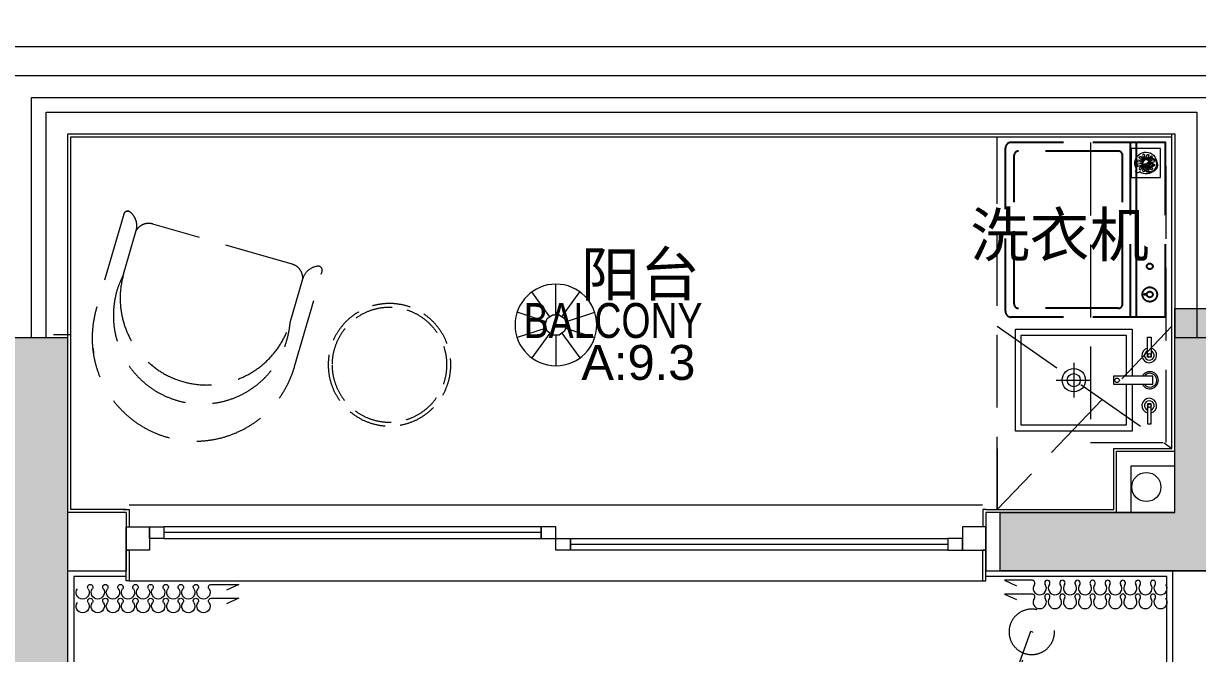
# Model space of a CAD drawing. Extents: x 288658 to 330658, y -27457 to 31943.
# Drawn here: x 300439 to 304469, y 23210 to 25374 of the extents above; entities that cross this region are included whole.
import ezdxf
from ezdxf.enums import TextEntityAlignment as Align

# ---------------------------------------------------------------- set-up
doc = ezdxf.new("R2010")
doc.units = 0
doc.header["$LTSCALE"] = 1000
doc.set_wipeout_variables(frame=1)
doc.linetypes.add('CENTER', pattern=[50.8, 31.75, -6.35, 6.35, -6.35])
doc.linetypes.add('DASH', pattern=[0.35, 0.25, -0.1])
doc.layers.get('0').update_dxf_attribs({"color": 8, "lineweight": 13})
doc.layers.get('Defpoints').update_dxf_attribs({"color": 8, "lineweight": 13})
for name, color, linetype, lineweight in [('AD-建筑尺寸', 8, 'Continuous', 13), ('DOOR', 8, 'Continuous', 13), ('DS-DRAPERY', 8, 'Continuous', 13), ('FC-FLOOR DRAIN【地漏】', 8, 'Continuous', 13), ('FF-DOOR【门套】', 8, 'Continuous', 13), ('FF-FINISH【完成面】', 8, 'Continuous', 13), ('FF-FUAN', 8, 'Continuous', 13), ('FF-FURN', 8, 'Continuous', 13), ('FF-固定家具(吊柜不落地、不到顶)', 8, 'Continuous', 13), ('FF-活动家具', 8, 'Continuous', 13), ('FF1-平面中英文字', 8, 'Continuous', 13), ('FF2-洁具及配件(地坪图不显示)', 8, 'Continuous', 13), ('FF2-活动家具', 8, 'Continuous', 13), ('L-栏杆扶手', 8, 'Continuous', 13), ('P-ANNO-DIMS', 8, 'Continuous', 13), ('P-平面看线', 8, 'Continuous', 13), ('RC-FIN', 8, 'Continuous', 13), ('RC-天花灯具', 8, 'Continuous', 13), ('S-下方看线', 8, 'Continuous', 13), ('WALL', 4, 'Continuous', 13), ('wipess', 8, 'Continuous', 13), ('洁具', 8, 'Continuous', 13)]:
    doc.layers.add(name, color=color, linetype=linetype, lineweight=lineweight)
doc.styles.add('Arial', font='arial.ttf')
doc.styles.add('CCD-HB', font='hbsmall.shx')
doc.styles.add('CCD_DIM', font='archs.shx', dxfattribs={"width": 0.7})
doc.styles.add('st', font='')
doc.styles.get('st').set_extended_font_data('SimSun')
doc.dimstyles.new('1-50', dxfattribs={"dimscale": 50, "dimtxt": 2.5, "dimasz": 1.5, "dimexe": 1.5, "dimexo": 1.5, "dimgap": 0.6, "dimtad": 1, "dimdec": 0, "dimrnd": 5, "dimzin": 0, "dimdsep": 46, "dimtxsty": 'CCD_DIM', "dimblk": 'ARCHTICK', "dimcen": 0.125, "dimclrd": 44, "dimclre": 44, "dimclrt": 50, "dimadec": 0, "dimazin": 0, "dimtfac": 1, "dimtdec": 0, "dimtix": 1, "dimtmove": 2, "dimatfit": 3, "dimldrblk": 'DOT', "dimfxl": 5, "dimfxlon": 1, "dimtvp": 1, "dimtolj": 1, "dimtzin": 0, "dimarcsym": 0})

# ---------------------------------------------------------------- blocks, each defined once
blk = doc.blocks.new('BVCNVBNVBMN')
at = {"linetype": 'ByBlock'}
blk.add_hatch(color=256, dxfattribs=at).paths.add_polyline_path([(208423.8, -52987.7), (208623.8, -52987.7), (208623.8, -53887.7), (207823.8, -53887.7), (207823.8, -53687.7), (208423.8, -53687.7), (208423.8, -52987.7)])
at = {"layer": 'P-ANNO-DIMS'}
blk.add_hatch(color=256, dxfattribs=at).paths.add_polyline_path([(204223.8, -53887.7), (204423.8, -53887.7), (204423.8, -57087.7), (204623.8, -57087.7), (204623.8, -53087.7), (204223.8, -53087.7)])
at = {"linetype": 'ByBlock', "elevation": 0}
blk.add_lwpolyline([(208423.8, -52987.7), (208623.8, -52987.7), (208623.8, -53887.7), (207823.8, -53887.7), (207823.8, -53687.7), (208423.8, -53687.7), (208423.8, -52987.7)], close=True, dxfattribs=at)
blk.add_lwpolyline([(204223.8, -53887.7), (204423.8, -53887.7), (204423.8, -57087.7), (204623.8, -57087.7), (204623.8, -53087.7), (204223.8, -53087.7)], close=True)
blk = doc.blocks.new('A$C66E3334A')
at = {"color": 250, "linetype": 'DASH'}
blk.add_wipeout([(744.7, 3.4), (750, 179.9), (750, 374.9), (715.2, 532.6), (691.3, 583), (606, 670.3), (490, 731.8), (312.3, 744.6), (189.7, 700.9), (85.5, 613.2), (15.4, 481.4), (0, 319.4), (0, 194.9), (0, 14.9), (8, 1.6), (23.5, 2.6), (41.3, 15), (64.5, 48.1), (60, 59.9), (79.1, 30.7), (86.2, 18.3), (105.1, 20.2), (637.9, 19.9), (670.9, 30.7), (679.2, 38.6), (690, 59.9), (694.5, 36.5), (711, 12.8), (732.5, 0.1)], dxfattribs=at).dxf.layer = 'FF-FUAN'
at = {"layer": 'FF-活动家具', "linetype": 'DASH'}
for p, q in [((60, 224.9), (60, 59.9)), ((690, 224.9), (690, 59.9))]:
    blk.add_line(p, q, dxfattribs=at)
blk.add_lwpolyline([(637.9, 19.9, 0.350781), (690, 59.9, 0.319161), (732.5, 0.1, 0.464293), (750, 14.9), (750, 374.9, 1), (0, 374.9), (0, 14.9, 0.604781), (23.5, 2.6, 0.291077), (60, 59.9, 0.350781), (112.1, 19.9)], format="xyb", close=True, dxfattribs=at)
for centre, radius, start, end in [((375, 289.9), 321.6, 348.3383, 191.6617), ((375, 224.9), 315, 0, 180)]:
    blk.add_arc(centre, radius, start, end, dxfattribs=at)
blk = doc.blocks.new('sdasdad')
at = {"color": 30, "linetype": 'DASH'}
blk.add_wipeout([(180782.8, -1750422.7), (180627.9, -1750338.1), (180454, -1750249.8), (180297.6, -1750209.5), (180241.8, -1750208), (180125.4, -1750244.5), (180018, -1750320.1), (179926.2, -1750472.8), (179909.7, -1750601.9), (179940.7, -1750734.5), (180026.6, -1750856.6), (180164, -1750943.7), (180275, -1751000.1), (180435.5, -1751081.5), (180451, -1751080.4), (180457.2, -1751066.2), (180454.2, -1751044.7), (180435.2, -1751009), (180422.6, -1751007.7), (180457.2, -1751003.9), (180471.5, -1751003.1), (180478.4, -1750985.4), (180719.8, -1750510.5), (180725.1, -1750476.1), (180721.8, -1750465.2), (180707.7, -1750445.9), (180730.6, -1750452.5), (180759.3, -1750448.5), (180780.3, -1750435.1)], dxfattribs=at).dxf.layer = 'FF-FUAN'
at = {"layer": 'FF-FURN', "color": 51, "linetype": 'DASH', "rotation": 63.08687945290079}
blk.add_blockref('A$C66E3334A', (180448.8, -1751088.3), dxfattribs=at)
blk = doc.blocks.new('fwfww')
at = {"color": 250}
blk.add_wipeout([(398, -43.9), (400, 16.9), (391.3, 84.8), (380.3, 125.4), (351, 192.6), (318.6, 242.5), (287.6, 278.6), (257.3, 306.8), (218.9, 335.3), (171.6, 361.8), (131.4, 378.2), (91.8, 389.7), (54.7, 396.6), (34.5, 398.9), (12.8, 400.2), (-26.1, 399.5), (-67.7, 394.6), (-93.2, 389.4), (-134.4, 377.2), (-165.3, 364.7), (-195, 349.7), (-227, 329.8), (-261, 303.6), (-288.1, 278), (-305.8, 258.4), (-325.6, 233.1), (-348.9, 196.4), (-361.8, 171.6), (-380.1, 125.8), (-394, 71.3), (-399.4, 28.2), (-400.3, -6.6), (-398.1, -42.5), (-392.9, -77.1), (-384.2, -112.6), (-374, -143), (-364.5, -165.8), (-328.8, -228.5), (-294, -271.8), (-274.3, -291.7), (-252, -311.2), (-233.1, -325.6), (-202.9, -345.2), (-185.8, -354.7), (-158.9, -367.5), (-139.3, -375.4), (-88.6, -390.5), (-15.5, -400.1), (19.9, -399.9), (50.8, -397.2), (93.5, -389.3), (122.8, -381.1), (157.1, -368.3), (183, -356.1), (229.7, -328), (243.7, -317.7), (288.1, -278), (301.3, -263.7), (332.4, -223.2), (355.7, -183.8), (363.7, -167.5), (379.1, -128.8), (389.2, -94), (396.4, -56.8), (396.4, -56.8), (399.1, -32.1)], dxfattribs=at).dxf.layer = 'wipess'
at = {"color": 0, "linetype": 'DASH'}
blk.add_circle((0, 0), 400.4, dxfattribs=at)
at = {"color": 59, "linetype": 'DASH'}
blk.add_circle((0, 0), 375.1, dxfattribs=at)
blk = doc.blocks.new('DRAPES2')
for p, q in [((0, 0), (82, 37.3)), ((186.3, 0), (0, 0))]:
    blk.add_line(p, q)
at = {"linetype": 'ByBlock', "extrusion": (0, 0, -1)}
for centre, major_axis, start_param, end_param in [((236.9, 53.6), (-31.3, 31.3), 4.8823, 7.06864), ((236.9, 53.6), (-31.3, 31.3), 0.785455, 2.971795), ((338.2, 53.5), (31.3, 31.3), 3.311504, 5.497844), ((338.2, 53.5), (-31.3, 31.3), 0.785455, 2.971795), ((439.4, 53.5), (-31.3, 31.3), 4.8823, 7.06864), ((439.4, 53.5), (-31.3, 31.3), 0.785455, 2.971795), ((540.7, 53.5), (31.3, 31.3), 3.311504, 5.497844), ((540.7, 53.5), (31.3, 31.3), -0.785341, 1.400999), ((641.9, 53.5), (-31.3, 31.3), 4.8823, 7.06864), ((641.9, 53.5), (-31.3, 31.3), 0.785455, 2.971795), ((743.2, 53.5), (31.3, 31.3), 3.311504, 5.497844), ((743.2, 53.5), (-31.3, 31.3), 0.785455, 2.971795), ((844.4, 53.5), (-31.3, 31.3), 4.8823, 7.06864), ((844.4, 53.5), (-31.3, 31.3), 0.785455, 2.971795), ((945.7, 53.5), (31.3, 31.3), 3.311504, 5.497844), ((945.7, 53.5), (31.3, 31.3), -0.785341, 1.400999), ((186.3, 17.8), (-12.6, 12.6), 1.740708, 3.927048), ((287.6, 17.7), (-12.6, 12.6), 1.740708, 6.113388), ((388.8, 17.7), (-12.6, 12.6), 1.740708, 6.113388), ((490.1, 17.7), (12.6, 12.6), 0.169911, 4.542591), ((591.3, 17.7), (12.6, 12.6), 2.356251, 4.542591), ((591.3, 17.7), (-12.6, 12.6), 1.740708, 3.927048), ((692.6, 17.7), (-12.6, 12.6), 1.740708, 6.113388), ((793.8, 17.7), (-12.6, 12.6), 1.740708, 6.113388), ((895.1, 17.7), (12.6, 12.6), 0.169911, 4.542591), ((996.3, 17.7), (12.6, 12.6), 2.356251, 4.542591)]:
    blk.add_ellipse(centre, major_axis=major_axis, ratio=1, start_param=start_param, end_param=end_param, dxfattribs=at)
at = {"extrusion": (0, 0, -1)}
for centre, major_axis, start_param, end_param in [((1046.7, 53.5), (-31.3, 31.3), 4.8823, 7.06864), ((1046.7, 53.5), (-31.3, 31.3), 0.785455, 2.971795), ((996.1, 17.7), (-12.6, 12.6), 1.740708, 3.927048)]:
    blk.add_ellipse(centre, major_axis=major_axis, ratio=1, start_param=start_param, end_param=end_param, dxfattribs=at)
blk = doc.blocks.new('20170817.13012539')
for p, q in [((-62.6, 486), (-62.6, 605.2)), ((-62.6, 605.2), (-38.7, 552.8))]:
    blk.add_line(p, q)
at = {"linetype": 'ByBlock', "extrusion": (0, 0, -1)}
for centre, major_axis, start_param, end_param in [((-51.2, 486), (8.03, 8.03), 1.740708, 3.927048), ((-28.3, 453.6), (20, 20), 0.785455, 2.971795), ((-28.3, 453.6), (20, 20), 4.8823, 7.06864), ((-51.2, 421.2), (8.03, 8.03), 1.740708, 6.113388), ((-28.3, 388.8), (20, -20), 3.311504, 5.497844), ((-51.2, 356.4), (8.03, 8.03), 1.740708, 6.113388), ((-28.3, 388.8), (20, 20), 0.785455, 2.971795), ((-28.3, 324), (20, 20), 4.8823, 7.06864), ((-51.2, 291.6), (8.03, -8.03), 0.169911, 4.542591), ((-28.3, 324), (20, 20), 0.785455, 2.971795), ((-28.3, 259.2), (20, -20), 3.311504, 5.497844), ((-28.3, 259.2), (20, -20), -0.785341, 1.400999), ((-51.2, 226.8), (8.03, -8.03), 2.356251, 4.542591), ((-51.2, 226.8), (8.03, 8.03), 1.740708, 3.927048), ((-28.3, 194.4), (20, 20), 4.8823, 7.06864), ((-51.2, 162), (8.03, 8.03), 1.740708, 6.113388), ((-28.3, 194.4), (20, 20), 0.785455, 2.971795), ((-28.3, 129.6), (20, -20), 3.311504, 5.497844), ((-51.2, 97.2), (8.03, 8.03), 1.740708, 6.113388), ((-28.3, 129.6), (20, 20), 0.785455, 2.971795), ((-28.3, 64.8), (20, 20), 4.8823, 7.06864), ((-28.3, 64.8), (20, 20), 0.785455, 2.971795), ((-51.2, 32.4), (8.03, -8.03), 0.169911, 4.542591), ((-28.3, 0), (20, -20), 3.311504, 5.497844), ((-51.2, -32.4), (8.03, -8.03), 2.356251, 4.542591), ((-28.3, 0), (20, -20), -0.785341, 1.400999)]:
    blk.add_ellipse(centre, major_axis=major_axis, ratio=1, start_param=start_param, end_param=end_param, dxfattribs=at)
at = {"extrusion": (0, 0, -1)}
for centre, major_axis, start_param, end_param in [((-51.2, -32.2), (8.03, 8.03), 1.740708, 3.927048), ((-28.3, -64.6), (20, 20), 4.8823, 7.06864), ((-28.3, -64.6), (20, 20), 0.785455, 2.971795)]:
    blk.add_ellipse(centre, major_axis=major_axis, ratio=1, start_param=start_param, end_param=end_param, dxfattribs=at)
blk = doc.blocks.new('A$C64601E49')
at = {"linetype": 'DASH'}
blk.add_lwpolyline([(-278.3, 643.6), (7.5, 3.4), (0, 0), (-285.8, 640.2)], close=True, dxfattribs=at)
blk.add_circle((3.8, 1.7), 78, dxfattribs=at)
blk.add_ellipse((-283.2, 642.3), major_axis=(76.8, -98.3), ratio=1, start_param=2.127943, end_param=8.411128, dxfattribs=at)
at = {"color": 8, "linetype": 'DASH'}
for centre, major_axis, start_param, end_param in [((-313.4, 720.2), (34, -43.5), 3.774196, 5.346692), ((-282, 641.9), (32.4, -41.5), 2.127943, 8.411128), ((-187.8, 654.4), (31.2, -39.9), 2.207306, 3.768632), ((-327.8, 612.5), (33.5, -42.9), 1.478143, 2.48844), ((-283.4, 696.6), (33.7, -43.1), 5.645648, 6.649396), ((-349, 638.4), (41.3, -52.9), 0.153798, 0.960495), ((-255.2, 548.3), (38.8, -49.6), 3.271239, 4.501506)]:
    blk.add_ellipse(centre, major_axis=major_axis, ratio=1, start_param=start_param, end_param=end_param, dxfattribs=at)
blk = doc.blocks.new('*U203')
at = {"color": 0}
blk.add_lwpolyline([(-70.7, -70.7), (0, -141.4), (70.7, -70.7), (0, 0)], close=True, dxfattribs=at)
at = {"color": 8}
for points in [[(6, -107.7), (6, -110.7, -1), (-6, -110.7), (-6, -107.7, -12.419481)], [(3.5, -43.4, 0.988066), (-3.7, -43.3), (-1.6, -58.5, 0.836042), (1.6, -58.4)], [(-27.3, -74.3, -0.988066), (-27.4, -67.1), (-12.2, -69.1, -0.836042), (-12.3, -72.3)], [(-21.8, -54, 0.988066), (-25.6, -60.2), (-11.4, -66, 0.836042), (-9.8, -63.2)], [(-21.9, -87.4, -0.988066), (-25.6, -81.2), (-11.4, -75.4, -0.836042), (-9.8, -78.2)], [(-16.7, -48.9, -0.988066), (-10.5, -45.2), (-4.7, -59.3, -0.836042), (-7.5, -60.9)], [(-16.7, -92.6, 0.988066), (-10.5, -96.3), (-4.7, -82.1, 0.836042), (-7.5, -80.6)], [(16.7, -48.8, 0.988066), (10.5, -45.1), (4.7, -59.3, 0.836042), (7.5, -60.9)], [(16.7, -92.6, -0.988066), (10.5, -96.3), (4.7, -82.1, -0.836042), (7.5, -80.5)], [(21.9, -54, -0.988066), (25.6, -60.2), (11.4, -66, -0.836042), (9.8, -63.2)], [(21.8, -87.4, 0.988066), (25.5, -81.2), (11.4, -75.4, 0.836042), (9.8, -78.2)], [(27.3, -67.2, -0.988066), (27.4, -74.4), (12.2, -72.3, -0.836042), (12.3, -69.1)], [(-3.6, -98, 0.988066), (3.7, -98.1), (1.6, -82.9, 0.836042), (-1.6, -83)]]:
    blk.add_lwpolyline(points, format="xyb", close=True, dxfattribs=at)
blk = doc.blocks.new('A$C2E627BDE')
for p, q in [((-11.9, 36.5), (-47.5, 146.1)), ((11.9, 36.5), (47.5, 146.1)), ((-31.1, 22.6), (-124.3, 90.3)), ((31.1, 22.6), (124.3, 90.3)), ((-38.4, 0), (-153.6, 0)), ((38.4, 0), (153.6, 0)), ((-31.1, -22.6), (-124.3, -90.3)), ((-11.9, -36.5), (-47.5, -146.1)), ((11.9, -36.5), (47.5, -146.1)), ((31.1, -22.6), (124.3, -90.3))]:
    blk.add_line(p, q)
blk.add_lwpolyline([(0, 40.4), (-23.7, 32.7), (-38.4, 12.5), (-38.4, -12.5), (-23.7, -32.7), (0, -40.4), (23.7, -32.7), (38.4, -12.5), (38.4, 12.5), (23.7, 32.7)], close=True)
blk.add_circle((0, 0), 153.6)
blk = doc.blocks.new('*U217')
at = {"layer": 'RC-天花灯具', "linetype": 'CENTER', "ltscale": 0.2, "xscale": 0.912434917213376, "yscale": 0.912434917213376, "zscale": 0.85540773480663}
blk.add_blockref('A$C2E627BDE', (-295.7, 3485), dxfattribs=at)
blk = doc.blocks.new('A$C2C007A8C')
at = {"linetype": 'DASH', "lineweight": -3}
for p, q in [((0, 275), (0, -325)), ((0, 275), (530, 275)), ((550, 255), (550, -305)), ((0, -325), (530, -325))]:
    blk.add_line(p, q, dxfattribs=at)
at = {"color": 250, "linetype": 'DASH', "lineweight": -3}
for p, q in [((100, 275), (100, -325)), ((120, 275), (120, -325)), ((162.5, 245), (505, 245)), ((147.5, 230), (147.5, -280)), ((520, 230), (520, -280)), ((64, 198.9), (75.1, 198.9)), ((64, 195.9), (75.1, 195.9)), ((75.1, 195.9), (75.1, 198.9)), ((64, -245.9), (75.1, -245.9)), ((64, -248.9), (75.1, -248.9)), ((75.1, -245.9), (75.1, -248.9)), ((162.5, -295), (505, -295))]:
    blk.add_line(p, q, dxfattribs=at)
for centre, radius in [((54.2, 197.4), 25), ((54.2, 197.4), 10), ((54.2, 100.8), 10), ((54.2, -247.4), 25), ((54.2, -247.4), 10)]:
    blk.add_circle(centre, radius, dxfattribs=at)
for centre, start, end in [((162.5, 230), 89.9999, 179.9999), ((505, 230), 359.9999, 89.9999), ((162.5, -280), 179.9999, 269.9999), ((505, -280), 269.9999, 359.9999)]:
    blk.add_arc(centre, 15, start, end, dxfattribs=at)
at = {"linetype": 'DASH', "lineweight": -3}
for centre, start, end in [((530, 255), 359.9999, 89.9999), ((530, -305), 269.9999, 359.9999)]:
    blk.add_arc(centre, 20, start, end, dxfattribs=at)
blk = doc.blocks.new('retr')
at = {"ltscale": 300}
for p, q in [((229421.8, -148600), (229421.8, -148480)), ((229481.8, -148540), (229361.8, -148540))]:
    blk.add_line(p, q, dxfattribs=at)
for points in [[(229156.3, -148389.7), (229156.3, -148458.6), (229168.7, -148458.6), (229168.7, -148389.7)], [(229285.3, -148526), (229150.4, -148526), (229150.4, -148553.9), (229285.3, -148553.9)], [(229156.3, -148687.8), (229156.3, -148618.9), (229168.7, -148618.9), (229168.7, -148687.8)]]:
    blk.add_lwpolyline(points, close=True, dxfattribs=at)
at = {"ltscale": 300, "elevation": 0}
for points in [[(229221.8, -148526), (229221.8, -148365), (229621.8, -148365), (229621.8, -148715), (229221.8, -148715), (229221.8, -148553.9)], [(229241.8, -148526), (229241.8, -148385), (229601.8, -148385), (229601.8, -148695), (229241.8, -148695), (229241.8, -148553.9)]]:
    blk.add_lwpolyline(points, dxfattribs=at)
at = {"ltscale": 300}
for centre, radius in [((229162.5, -148452.4, 0), 6.17), ((229421.8, -148540), 40), ((229273.3, -148539.4), 7.98), ((229421.8, -148540), 22.5), ((229162.5, -148625.1, 0), 6.17)]:
    blk.add_circle(centre, radius, dxfattribs=at)
for centre, radius, start, end in [((229162.5, -148452.4), 25.4, 104.0486, 75.9514), ((229162.5, -148452.4), 16.6, 111.7986, 68.2014), ((229160.4, -148539.7), 29.3, 27.9804, 331.0365), ((229160.4, -148539.7), 23.8, 35.279, 323.4071), ((229162.5, -148625.1), 25.4, 284.0486, 255.9514), ((229162.5, -148625.1), 16.6, 291.7986, 248.2014)]:
    blk.add_arc(centre, radius, start, end, dxfattribs=at)
blk = doc.blocks.new('_ArchTick')
at = {"color": 0, "linetype": 'ByBlock', "const_width": 0.15}
blk.add_lwpolyline([(-0.5, -0.5), (0.5, 0.5)], dxfattribs=at)
blk = doc.blocks.new('*D261')
at = {"layer": 'AD-建筑尺寸', "color": 44, "linetype": 'ByBlock', "lineweight": -2, "transparency": 16777216}
for p, q in [((293991.6, 25494.8), (293991.6, 25819.8)), ((307191.6, 25494.8), (307191.6, 25819.8)), ((293991.6, 25744.8), (307191.6, 25744.8))]:
    blk.add_line(p, q, dxfattribs=at)
at = {"layer": 'Defpoints', "color": 0, "linetype": 'ByBlock', "transparency": 16777216}
for p in [(307191.6, 25744.8), (293991.6, 25244.8), (307191.6, 25244.8)]:
    blk.add_point(p, dxfattribs=at)
at = {"layer": 'AD-建筑尺寸', "color": 44, "linetype": 'ByBlock', "lineweight": -2, "transparency": 16777216, "xscale": 75, "yscale": 75, "zscale": 75, "rotation": 180}
blk.add_blockref('_ArchTick', (293991.6, 25744.8), dxfattribs=at)
at = {"layer": 'AD-建筑尺寸', "color": 44, "linetype": 'ByBlock', "lineweight": -2, "transparency": 16777216, "xscale": 75, "yscale": 75, "zscale": 75}
blk.add_blockref('_ArchTick', (307191.6, 25744.8), dxfattribs=at)
at = {"layer": 'AD-建筑尺寸', "color": 50, "linetype": 'ByBlock', "transparency": 16777216, "insert": (300591.6, 25837.3), "char_height": 125, "attachment_point": 5, "style": 'CCD_DIM'}
blk.add_mtext('\\A1;13200', dxfattribs=at)
blk = doc.blocks.new('_Dot')
at = {"color": 0, "linetype": 'ByBlock', "lineweight": -2}
blk.add_line((-0.5, 0), (-1, 0), dxfattribs=at)
at = {"color": 0, "linetype": 'ByBlock', "const_width": 0.5}
blk.add_lwpolyline([(-0.25, 0, 1), (0.25, 0, 1)], format="xyb", close=True, dxfattribs=at)

msp = doc.modelspace()

# ---------------------------------------------------------------- linework, layer by layer
at = {"layer": 'DOOR'}
for p, q in [((301691.3, 23625.4), (300921.3, 23625.4)), ((302216.6, 23625.4), (301672, 23625.4)), ((302316.6, 23585.4), (302861.3, 23585.4)), ((302842, 23585.4), (303612, 23585.4))]:
    msp.add_line(p, q, dxfattribs=at)
for points in [[(300791.3, 23645.4), (300871.3, 23645.4), (300871.3, 23565.4), (300791.3, 23565.4)], [(300871.3, 23645.4), (300921.3, 23645.4), (300921.3, 23605.4), (300871.3, 23605.4)], [(302216.6, 23645.4), (300921.3, 23645.4), (300921.3, 23605.4), (302216.6, 23605.4)], [(302266.6, 23645.4), (302216.6, 23645.4), (302216.6, 23605.4), (302266.6, 23605.4)], [(303742, 23645.4), (303662, 23645.4), (303662, 23565.4), (303742, 23565.4)], [(302266.6, 23605.4), (302316.6, 23605.4), (302316.6, 23565.4), (302266.6, 23565.4)], [(302316.6, 23605.4), (303612, 23605.4), (303612, 23565.4), (302316.6, 23565.4)], [(303662, 23605.4), (303612, 23605.4), (303612, 23565.4), (303662, 23565.4)]]:
    msp.add_lwpolyline(points, close=True, dxfattribs=at)
at = {"layer": 'FF-DOOR【门套】'}
for points in [[(300801.6, 23459.8), (300791.3, 23459.8), (300791.3, 23565.4), (300801.6, 23565.4)], [(303731.6, 23459.8), (303742, 23459.8), (303742, 23565.4), (303731.6, 23565.4)]]:
    msp.add_lwpolyline(points, close=True, dxfattribs=at)
at = {"layer": 'FF-FINISH【完成面】', "linetype": 'ByBlock'}
for p, q in [((300791.3, 23474.8), (300611.6, 23474.8)), ((300611.6, 23474.8), (300611.6, 20274.8)), ((300791.3, 23474.8), (300621.6, 23474.8))]:
    msp.add_line(p, q, dxfattribs=at)
at = {"layer": 'FF-FINISH【完成面】', "linetype": 'ByBlock', "elevation": 0}
for points in [[(303742, 23704.8), (304181.6, 23704.8), (304181.6, 23914.8), (304381.6, 23914.8), (304381.6, 24994.8)], [(303742, 23704.8), (303732, 23704.8), (303732, 23645.4)]]:
    msp.add_lwpolyline(points, dxfattribs=at)
at = {"layer": 'FF-FINISH【完成面】', "linetype": 'ByBlock'}
for points in [[(300781.6, 23704.8), (300801.6, 23704.8), (300801.6, 23645.4)], [(304583.4, 20474.8), (304363.4, 20474.8), (304363.4, 23474.8), (303741.6, 23474.8)]]:
    msp.add_lwpolyline(points, dxfattribs=at)
at = {"layer": 'FF-固定家具(吊柜不落地、不到顶)', "linetype": 'DASH'}
for p, q in [((303781.6, 24334.8), (304381.6, 23914.8, 0)), ((304381.6, 24334.8), (303781.6, 23704.8, 0))]:
    msp.add_line(p, q, dxfattribs=at)
at = {"layer": 'FF-固定家具(吊柜不落地、不到顶)'}
msp.add_line((303781.6, 23914.8), (303781.6, 23704.8), dxfattribs=at)
at = {"layer": 'FF-固定家具(吊柜不落地、不到顶)', "linetype": 'DASH'}
msp.add_lwpolyline([(304101.6, 24964.8), (304101.6, 23934.8), (304361.6, 23934.8), (304361.6, 24964.8)], close=True, dxfattribs=at)
at = {"layer": 'FF-活动家具', "linetype": 'DASH'}
msp.add_line((303781.6, 23704.8), (303781.6, 24984.8), dxfattribs=at)
at = {"layer": 'RC-FIN', "linetype": 'ByBlock'}
msp.add_line((300801.6, 23459.8), (303731.6, 23459.8), dxfattribs=at)
at = {"layer": 'WALL'}
for p, q in [((304391.6, 24294.8), (304391.6, 24394.8)), ((304391.6, 24394.8), (304591.6, 24394.8)), ((300591.6, 24294.8), (299866.6, 24294.8)), ((300591.6, 23694.8), (300591.6, 24294.8)), ((304391.6, 23694.8), (304391.6, 24294.8)), ((305091.6, 24294.8), (304391.6, 24294.8)), ((300791.6, 23694.8), (300591.6, 23694.8)), ((304391.6, 23694.8), (303742, 23694.8)), ((303742, 23694.8, 0), (303742, 23494.8, 0)), ((300591.6, 23494.8), (300791.3, 23494.8)), ((303742, 23494.8), (304591.6, 23494.8))]:
    msp.add_line(p, q, dxfattribs=at)
at = {"layer": 'WALL', "linetype": 'ByBlock'}
for p, q in [((300791.3, 23694.8, 0), (300791.3, 23494.8, 0)), ((303742, 23694.8, 0), (303742, 23494.8, 0))]:
    msp.add_line(p, q, dxfattribs=at)
at = {"layer": 'WALL'}
for points in [[(304191.6, 23694.8), (304191.6, 23904.8), (304391.6, 23904.8)], [(304241.6, 23694.8), (304241.6, 23854.8), (304391.6, 23854.8)], [(304383.4, 23494.8), (304383.4, 20494.8), (304583.4, 20494.8)]]:
    msp.add_lwpolyline(points, dxfattribs=at)
at = {"layer": '洁具'}
msp.add_circle((304293.6, 23782), 50, dxfattribs=at)

# ---------------------------------------------------------------- block references
msp.add_blockref('BVCNVBNVBMN', (95967.8, 77382.5))
at = {"layer": 'DS-DRAPERY'}
for name, p, xscale, yscale, zscale, rotation in [('20170817.13012539', (304290.6, 23411.8), -0.8, 0.8, 0.8, 90), ('20170817.13012539', (300694.1, 23397.3), 0.8, 0.8, 0.8, 270), ('DRAPES2', (301178.3, 23400.1), 0.5119999997317791, 0.5119999997317791, 0.5119999997317791, 180), ('DRAPES2', (303806.4, 23414.5), -0.5119999997317791, 0.5119999997317791, 0.5119999997317791, 180)]:
    msp.add_blockref(name, p, dxfattribs=dict(at, xscale=xscale, yscale=yscale, zscale=zscale, rotation=rotation))
at = {"layer": 'FC-FLOOR DRAIN【地漏】', "extrusion": (-3.36343e-14, 1.60915e-09, 1), "rotation": 315.0011973095735}
msp.add_blockref('*U203', (304341.6, 24944.8, 0), dxfattribs=at)
at = {"layer": 'FF-活动家具', "linetype": 'Continuous', "extrusion": (0, 0, -1), "zscale": -1, "rotation": 175.7768766501489}
msp.add_blockref('A$C64601E49', (-303896.3, 23286.1, 0), dxfattribs=at)
at = {"layer": 'FF2-洁具及配件(地坪图不显示)', "ltscale": 3, "rotation": 180}
msp.add_blockref('A$C2C007A8C', (304359.6, 24640.8, 0), dxfattribs=at)
at = {"layer": 'FF2-洁具及配件(地坪图不显示)', "rotation": 180}
msp.add_blockref('retr', (533466.2, -124390.9), dxfattribs=at)
at = {"layer": 'RC-天花灯具', "extrusion": (0, 0, -1), "zscale": -1, "rotation": 90.00000000000001}
msp.add_blockref('*U217', (-298781.6, 24634.4), dxfattribs=at)

# ---------------------------------------------------------------- texts
at = {"layer": 'FF1-平面中英文字'}
for s, height, style, p in [('洗衣机', 150, 'st', (303995.8, 24651.8, 0)), ('A:9.3', 120, 'Arial', (302549.8, 24210.1))]:
    msp.add_text(s, height=height, dxfattribs=dict(at, style=style)).set_placement(p, align=Align.MIDDLE)
at = {"layer": 'FF1-平面中英文字', "style": 'st'}
msp.add_text('阳台', height=150, dxfattribs=at).set_placement((302351.7, 24438.5))
at = {"layer": 'FF1-平面中英文字', "style": 'CCD-HB', "width": 0.8}
msp.add_text('BALCONY', height=120, dxfattribs=at).set_placement((302156.2, 24294))

# ---------------------------------------------------------------- dimensions: what is measured, and where the dimension line sits
at = {"layer": 'AD-建筑尺寸', "linetype": 'ByBlock'}
dim = msp.add_linear_dim(base=(307191.6, 25744.8), p1=(293991.6, 25244.8), p2=(307191.6, 25244.8), dimstyle='1-50', dxfattribs=at)
dim.commit()
dim.dimension.update_dxf_attribs({"geometry": '*D261', "text_midpoint": (300591.6, 25837.3)})

# ---------------------------------------------------------------- next in the draw order: block references
at = {"layer": 'FF2-活动家具', "xscale": 0.9449999999999992, "yscale": 0.9449999999999992, "zscale": 0.9449999999999992, "rotation": 100.7998530517572}
msp.add_blockref('sdasdad', (-1292048, -453038.1), dxfattribs=at)

# ---------------------------------------------------------------- next in the draw order: linework, layer by layer
at = {"layer": 'FF-FINISH【完成面】'}
msp.add_lwpolyline([(300791.6, 23704.8), (300601.6, 23704.8), (300601.6, 24304.8), (300541.6, 24304.8)], dxfattribs=at)
at = {"layer": 'RC-FIN', "linetype": 'ByBlock'}
msp.add_line((303731.6, 23719.8), (300801.6, 23719.8), dxfattribs=at)

# ---------------------------------------------------------------- next in the draw order: block references
at = {"layer": 'FF-活动家具', "xscale": -0.5254325281813642, "yscale": 0.5254325281813641, "zscale": 0.5254325281813641, "rotation": 103.6538003878135}
msp.add_blockref('fwfww', (301695.5, 24201.9), dxfattribs=at)

# ---------------------------------------------------------------- next in the draw order: linework, layer by layer
at = {"layer": 'FF-FINISH【完成面】'}
msp.add_lwpolyline([(300601.6, 24304.8), (300601.6, 24984.8), (304381.6, 24984.8)], dxfattribs=at)
at = {"layer": 'L-栏杆扶手', "elevation": 0}
for points in [[(300466.6, 24294.8), (300466.6, 25119.8), (304516.6, 25119.8), (304516.6, 24294.8)], [(300516.6, 24294.8), (300516.6, 25069.8), (304466.6, 25069.8), (304466.6, 24294.8)]]:
    msp.add_lwpolyline(points, dxfattribs=at)
at = {"layer": 'P-平面看线'}
msp.add_lwpolyline([(300291.6, 24294.8), (300291.6, 25294.8), (304691.6, 25294.8), (304691.6, 24294.8)], dxfattribs=at)
at = {"layer": 'S-下方看线', "elevation": 0}
for points in [[(300391.6, 24294.8), (300391.6, 25194.8), (304591.6, 25194.8), (304591.6, 24294.8)], [(300591.6, 24294.8), (300591.6, 24994.8), (304391.6, 24994.8), (304391.6, 24294.8)]]:
    msp.add_lwpolyline(points, dxfattribs=at)

doc.saveas('drawing.dxf')
